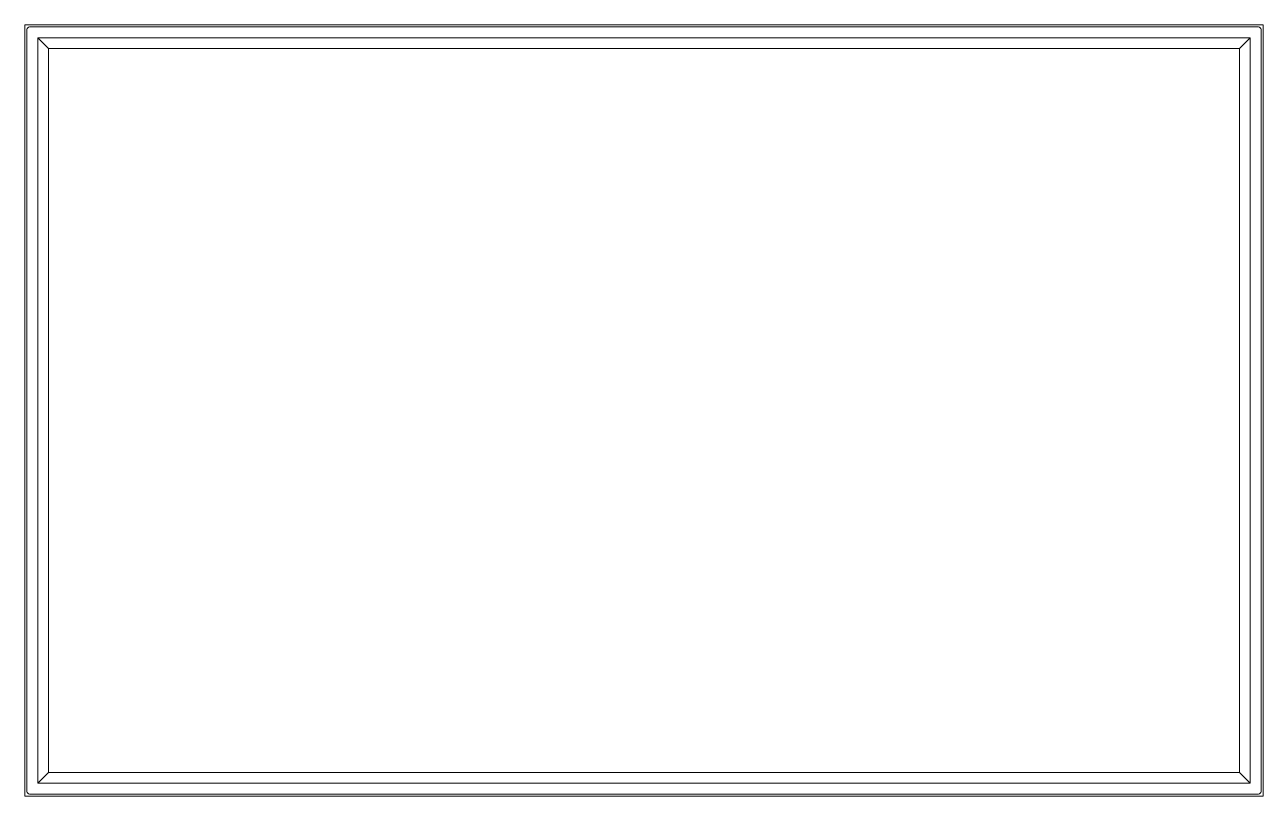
# Model space of a CAD drawing. Header units: millimetres. Extents: x 20 to 1660, y 4 to 1168.
# Drawn here: x 432 to 546.9, y 599.7 to 671.3 of the extents above; entities that cross this region are included whole.
import ezdxf

# ---------------------------------------------------------------- set-up
doc = ezdxf.new("R2010")
doc.units = ezdxf.units.MM
doc.header["$LTSCALE"] = 4
doc.layers.add('Visible Edges(A H Standard)', color=7, linetype='Continuous', lineweight=18)

msp = doc.modelspace()

# ---------------------------------------------------------------- linework, layer by layer
at = {"layer": 'Visible Edges(A H Standard)'}
for p, q in [((431.976, 599.655), (431.976, 671.255)), ((431.976, 671.255), (546.876, 671.255)), ((546.426, 671.055), (432.426, 671.055)), ((546.876, 671.255), (546.876, 599.655)), ((432.176, 670.805), (432.176, 600.105)), ((545.676, 670.055), (433.176, 670.055)), ((433.176, 670.055), (433.176, 600.855)), ((433.176, 670.055), (434.176, 669.055)), ((544.676, 669.055), (545.676, 670.055)), ((545.676, 600.855), (545.676, 670.055)), ((546.676, 600.105), (546.676, 670.805)), ((434.176, 669.055), (544.676, 669.055)), ((434.176, 601.855), (434.176, 669.055)), ((544.676, 669.055), (544.676, 601.855)), ((434.176, 601.855), (433.176, 600.855)), ((544.676, 601.855), (434.176, 601.855)), ((544.676, 601.855), (545.676, 600.855)), ((432.426, 599.855), (546.426, 599.855)), ((433.176, 600.855), (545.676, 600.855)), ((546.876, 599.655), (431.976, 599.655))]:
    msp.add_line(p, q, dxfattribs=at)
for centre, start, end in [((432.426, 670.805), 90, 180), ((546.426, 670.805), 0, 90), ((432.426, 600.105), 180, 270), ((546.426, 600.105), 270, 0)]:
    msp.add_arc(centre, 0.25, start, end, dxfattribs=at)

doc.saveas('drawing.dxf')
